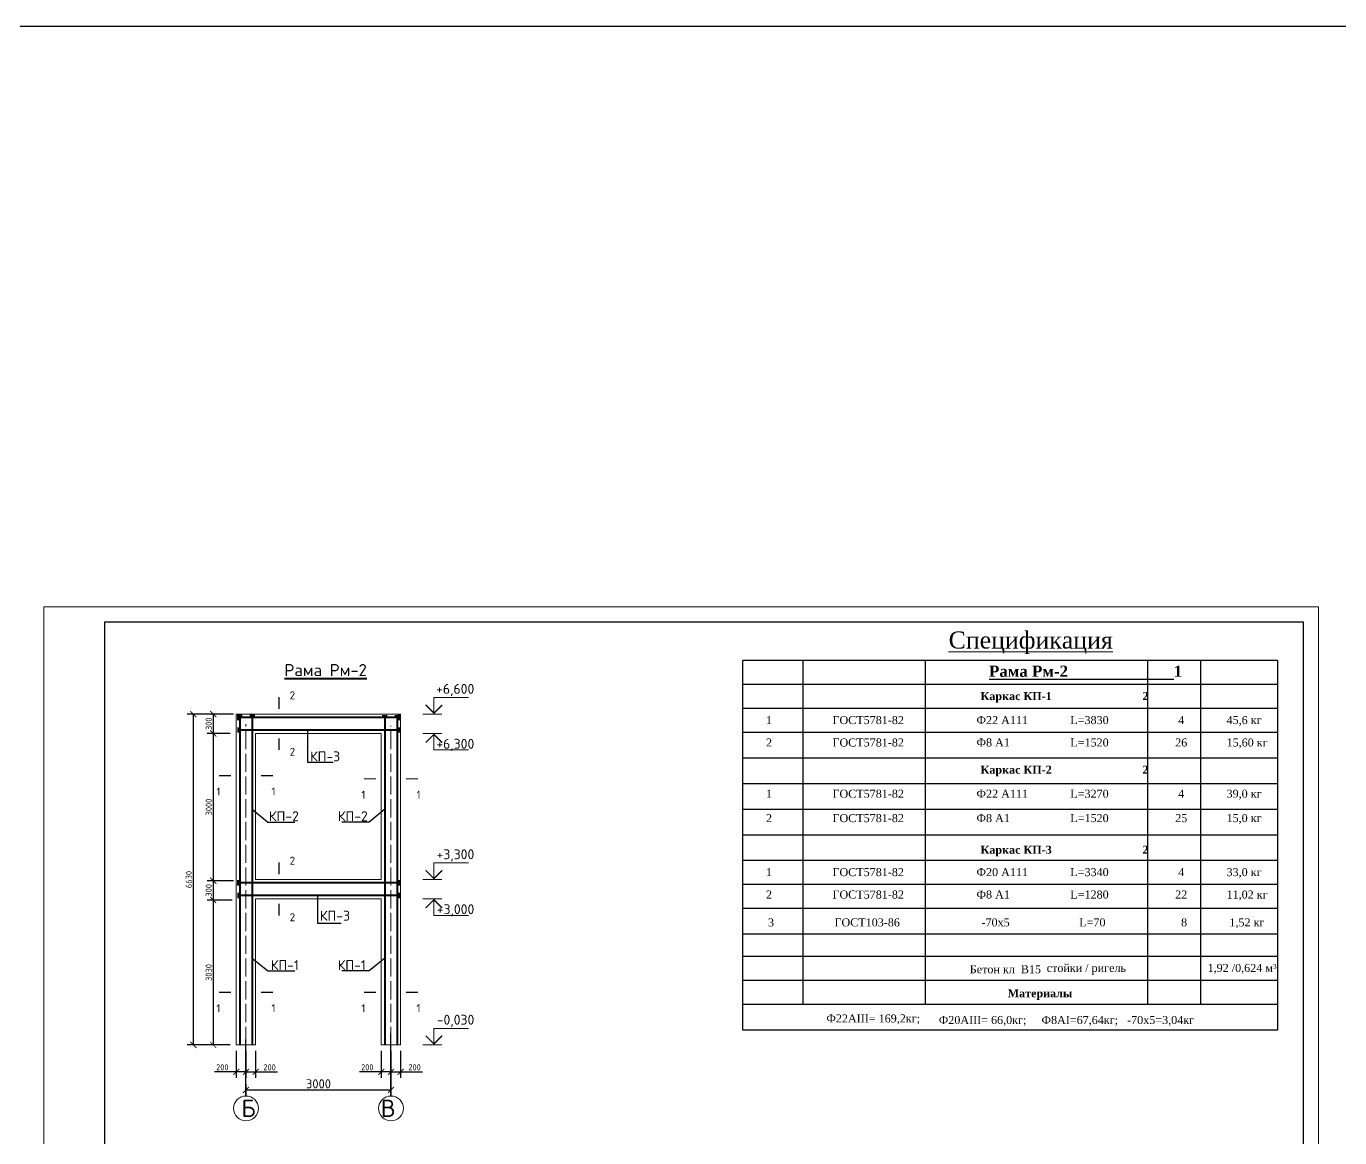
# Model space of a CAD drawing. Header units: millimetres. Extents: x 572274 to 2241483, y -888675 to -304135.
# Drawn here: x 1365314 to 1408591, y -632805 to -596165 of the extents above; entities that cross this region are included whole.
import ezdxf
from ezdxf.enums import TextEntityAlignment as Align

# ---------------------------------------------------------------- set-up
doc = ezdxf.new("R2010")
doc.units = ezdxf.units.MM
doc.linetypes.add('ACAD_ISO02W100', pattern=[15, 12, -3])
doc.layers.add('план', color=7, linetype='Continuous', lineweight=40)
doc.styles.get("Standard").update_dxf_attribs({"font": 'isocpeur.ttf'})
doc.dimstyles.new('ISO-25$0', dxfattribs={"dimtxt": 300, "dimasz": 200, "dimexe": 100, "dimexo": 300, "dimgap": 50, "dimtad": 1, "dimdec": 0, "dimtxsty": 'Standard', "dimblk": 'OBLIQUE', "dimcen": 250, "dimdle": 150, "dimadec": 0, "dimazin": 0, "dimtfac": 1, "dimtdec": 0, "dimtmove": 0, "dimatfit": 3, "dimldrblk": 'OBLIQUE', "dimfxl": 1.25, "dimarcsym": 0})

# ---------------------------------------------------------------- blocks, each defined once
blk = doc.blocks.new('_ArchTick')
at = {"color": 0, "linetype": 'ByBlock', "const_width": 0.15}
blk.add_lwpolyline([(-0.5, -0.5), (0.5, 0.5)], dxfattribs=at)
blk = doc.blocks.new('*D1226')
at = {"color": 0, "lineweight": -2, "transparency": 16777216}
for p, q in [((1372234, -629945), (1372234, -630834)), ((1372552, -629945), (1372552, -630834)), ((1372234, -630634), (1371514, -630634)), ((1372552, -630634), (1372234, -630634))]:
    blk.add_line(p, q, dxfattribs=at)
at = {"layer": 'Defpoints', "color": 0, "lineweight": 25, "transparency": 16777216}
for p in [(1372234, -629745), (1372552, -629745), (1372234, -630634)]:
    blk.add_point(p, dxfattribs=at)
at = {"color": 0, "lineweight": -2, "transparency": 16777216, "xscale": 200, "yscale": 200, "zscale": 200, "rotation": 180}
blk.add_blockref('_ArchTick', (1372234, -630634), dxfattribs=at)
at = {"color": 0, "lineweight": -2, "transparency": 16777216, "xscale": 200, "yscale": 200, "zscale": 200}
blk.add_blockref('_ArchTick', (1372552, -630634), dxfattribs=at)
at = {"color": 0, "transparency": 16777216, "insert": (1371774, -630484), "char_height": 300, "attachment_point": 5}
blk.add_mtext('{\\H0.6667x;200}', dxfattribs=at)
blk = doc.blocks.new('*D993')
at = {"color": 0, "lineweight": -2, "transparency": 16777216}
for p, q in [((1372552, -629945), (1372552, -630834)), ((1372871, -629945), (1372871, -630834)), ((1372552, -630634), (1372871, -630634)), ((1372871, -630634), (1373591, -630634))]:
    blk.add_line(p, q, dxfattribs=at)
at = {"layer": 'Defpoints', "color": 0, "lineweight": 25, "transparency": 16777216}
for p in [(1372552, -629745), (1372871, -629745), (1372871, -630634)]:
    blk.add_point(p, dxfattribs=at)
at = {"color": 0, "lineweight": -2, "transparency": 16777216, "xscale": 200, "yscale": 200, "zscale": 200, "rotation": 180}
blk.add_blockref('_ArchTick', (1372552, -630634), dxfattribs=at)
at = {"color": 0, "lineweight": -2, "transparency": 16777216, "xscale": 200, "yscale": 200, "zscale": 200}
blk.add_blockref('_ArchTick', (1372871, -630634), dxfattribs=at)
at = {"color": 0, "transparency": 16777216, "insert": (1373331, -630484), "char_height": 300, "attachment_point": 5}
blk.add_mtext('{\\H0.6667x;200}', dxfattribs=at)
blk = doc.blocks.new('*D994')
at = {"color": 0, "lineweight": -2, "transparency": 16777216}
for p, q in [((1372143, -624332), (1371274, -624332)), ((1371474, -624332), (1371474, -624969)), ((1372034, -624969), (1371274, -624969))]:
    blk.add_line(p, q, dxfattribs=at)
at = {"layer": 'Defpoints', "color": 0, "lineweight": 25, "transparency": 16777216}
for p in [(1372343, -624332), (1371474, -624969), (1372234, -624969)]:
    blk.add_point(p, dxfattribs=at)
at = {"color": 0, "lineweight": -2, "transparency": 16777216, "xscale": 200, "yscale": 200, "zscale": 200}
for p, rotation in [((1371474, -624332), 90), ((1371474, -624969), 270)]:
    blk.add_blockref('_ArchTick', p, dxfattribs=dict(at, rotation=rotation))
at = {"color": 0, "transparency": 16777216, "insert": (1371324, -624650), "char_height": 300, "attachment_point": 5, "rotation": 90}
blk.add_mtext('{\\H0.6667x;300}', dxfattribs=at)
blk = doc.blocks.new('*D995')
at = {"color": 0, "lineweight": -2, "transparency": 16777216}
for p, q in [((1372095, -624969), (1371274, -624969)), ((1371474, -624969), (1371474, -629745)), ((1372034, -629745), (1371274, -629745))]:
    blk.add_line(p, q, dxfattribs=at)
at = {"layer": 'Defpoints', "color": 0, "lineweight": 25, "transparency": 16777216}
for p in [(1372295, -624969), (1371474, -629745), (1372234, -629745)]:
    blk.add_point(p, dxfattribs=at)
at = {"color": 0, "lineweight": -2, "transparency": 16777216, "xscale": 200, "yscale": 200, "zscale": 200}
for p, rotation in [((1371474, -624969), 90), ((1371474, -629745), 270)]:
    blk.add_blockref('_ArchTick', p, dxfattribs=dict(at, rotation=rotation))
at = {"color": 0, "transparency": 16777216, "insert": (1371324, -627357), "char_height": 300, "attachment_point": 5, "rotation": 90}
blk.add_mtext('{\\H0.6667x;3030}', dxfattribs=at)
blk = doc.blocks.new('*D1227')
at = {"color": 0, "lineweight": -2, "transparency": 16777216}
for p, q in [((1377330, -629945), (1377330, -630834)), ((1377648, -629945), (1377648, -630834)), ((1377330, -630634), (1377648, -630634)), ((1377648, -630634), (1378368, -630634))]:
    blk.add_line(p, q, dxfattribs=at)
at = {"layer": 'Defpoints', "color": 0, "lineweight": 25, "transparency": 16777216}
for p in [(1377330, -629745), (1377648, -629745), (1377648, -630634)]:
    blk.add_point(p, dxfattribs=at)
at = {"color": 0, "lineweight": -2, "transparency": 16777216, "xscale": 200, "yscale": 200, "zscale": 200, "rotation": 180}
blk.add_blockref('_ArchTick', (1377330, -630634), dxfattribs=at)
at = {"color": 0, "lineweight": -2, "transparency": 16777216, "xscale": 200, "yscale": 200, "zscale": 200}
blk.add_blockref('_ArchTick', (1377648, -630634), dxfattribs=at)
at = {"color": 0, "transparency": 16777216, "insert": (1378108, -630484), "char_height": 300, "attachment_point": 5}
blk.add_mtext('{\\H0.6667x;200}', dxfattribs=at)
blk = doc.blocks.new('*D991')
at = {"color": 0, "lineweight": -2, "transparency": 16777216}
for p, q in [((1377011, -629945), (1377011, -630834)), ((1377330, -629945), (1377330, -630834)), ((1377011, -630634), (1376291, -630634)), ((1377330, -630634), (1377011, -630634))]:
    blk.add_line(p, q, dxfattribs=at)
at = {"layer": 'Defpoints', "color": 0, "lineweight": 25, "transparency": 16777216}
for p in [(1377011, -629745), (1377330, -629745), (1377011, -630634)]:
    blk.add_point(p, dxfattribs=at)
at = {"color": 0, "lineweight": -2, "transparency": 16777216, "xscale": 200, "yscale": 200, "zscale": 200, "rotation": 180}
blk.add_blockref('_ArchTick', (1377011, -630634), dxfattribs=at)
at = {"color": 0, "lineweight": -2, "transparency": 16777216, "xscale": 200, "yscale": 200, "zscale": 200}
blk.add_blockref('_ArchTick', (1377330, -630634), dxfattribs=at)
at = {"color": 0, "transparency": 16777216, "insert": (1376551, -630484), "char_height": 300, "attachment_point": 5}
blk.add_mtext('{\\H0.6667x;200}', dxfattribs=at)
blk = doc.blocks.new('*D992')
at = {"color": 0, "lineweight": -2, "transparency": 16777216}
for p, q in [((1371958, -619476), (1371274, -619476)), ((1371474, -619476), (1371474, -624332)), ((1372034, -624332), (1371274, -624332))]:
    blk.add_line(p, q, dxfattribs=at)
at = {"layer": 'Defpoints', "color": 0, "lineweight": 25, "transparency": 16777216}
for p in [(1372158, -619476), (1371474, -624332), (1372234, -624332)]:
    blk.add_point(p, dxfattribs=at)
at = {"color": 0, "lineweight": -2, "transparency": 16777216, "xscale": 200, "yscale": 200, "zscale": 200}
for p, rotation in [((1371474, -619476), 90), ((1371474, -624332), 270)]:
    blk.add_blockref('_ArchTick', p, dxfattribs=dict(at, rotation=rotation))
at = {"color": 0, "transparency": 16777216, "insert": (1371324, -621904), "char_height": 300, "attachment_point": 5, "rotation": 90}
blk.add_mtext('{\\H0.6667x;3000}', dxfattribs=at)
blk = doc.blocks.new('*D1021')
at = {"color": 0, "lineweight": -2, "transparency": 16777216}
for p, q in [((1372143, -618840), (1371274, -618840)), ((1371474, -618840), (1371474, -619476)), ((1372034, -619476), (1371274, -619476))]:
    blk.add_line(p, q, dxfattribs=at)
at = {"layer": 'Defpoints', "color": 0, "lineweight": 25, "transparency": 16777216}
for p in [(1372343, -618840), (1371474, -619476), (1372234, -619476)]:
    blk.add_point(p, dxfattribs=at)
at = {"color": 0, "lineweight": -2, "transparency": 16777216, "xscale": 200, "yscale": 200, "zscale": 200}
for p, rotation in [((1371474, -618840), 90), ((1371474, -619476), 270)]:
    blk.add_blockref('_ArchTick', p, dxfattribs=dict(at, rotation=rotation))
at = {"color": 0, "transparency": 16777216, "insert": (1371324, -619158), "char_height": 300, "attachment_point": 5, "rotation": 90}
blk.add_mtext('{\\H0.6667x;300}', dxfattribs=at)
blk = doc.blocks.new('*D1022')
at = {"color": 0, "lineweight": -2, "transparency": 16777216}
for p, q in [((1371634, -618840), (1370619, -618840)), ((1370819, -629745), (1370819, -618840)), ((1371634, -629745), (1370619, -629745))]:
    blk.add_line(p, q, dxfattribs=at)
at = {"layer": 'Defpoints', "color": 0, "lineweight": 25, "transparency": 16777216}
for p in [(1370819, -618840), (1371834, -618840), (1371834, -629745)]:
    blk.add_point(p, dxfattribs=at)
at = {"color": 0, "lineweight": -2, "transparency": 16777216, "xscale": 200, "yscale": 200, "zscale": 200}
for p, rotation in [((1370819, -618840), 90), ((1370819, -629745), 270)]:
    blk.add_blockref('_ArchTick', p, dxfattribs=dict(at, rotation=rotation))
at = {"color": 0, "transparency": 16777216, "insert": (1370669, -624292), "char_height": 300, "attachment_point": 5, "rotation": 90}
blk.add_mtext('{\\H0.6667x;6630}', dxfattribs=at)
blk = doc.blocks.new('*D1023')
at = {"color": 0, "lineweight": -2, "transparency": 16777216}
for p, q in [((1377330, -630430), (1377330, -631428)), ((1372552, -631034), (1372552, -631428)), ((1372552, -631228), (1377330, -631228))]:
    blk.add_line(p, q, dxfattribs=at)
at = {"layer": 'Defpoints', "color": 0, "lineweight": 25, "transparency": 16777216}
for p in [(1377330, -630230), (1372552, -630834), (1377330, -631228)]:
    blk.add_point(p, dxfattribs=at)
at = {"color": 0, "lineweight": -2, "transparency": 16777216, "xscale": 200, "yscale": 200, "zscale": 200, "rotation": 180}
blk.add_blockref('_ArchTick', (1372552, -631228), dxfattribs=at)
at = {"color": 0, "lineweight": -2, "transparency": 16777216, "xscale": 200, "yscale": 200, "zscale": 200}
blk.add_blockref('_ArchTick', (1377330, -631228), dxfattribs=at)
at = {"color": 0, "transparency": 16777216, "insert": (1374941, -631028), "char_height": 300, "attachment_point": 5}
blk.add_mtext('3000', dxfattribs=at)

msp = doc.modelspace()

# ---------------------------------------------------------------- linework, layer by layer
for p, q in [((1406539.853, -617077.213), (1388924.634, -617077.213)), ((1406539.853, -617077.213), (1388924.634, -617077.213)), ((1406539.853, -617868.333), (1388924.634, -617868.333)), ((1406539.853, -617868.333), (1388924.634, -617868.333)), ((1406539.853, -618659.452), (1388924.634, -618659.452)), ((1406539.853, -618659.452), (1388924.634, -618659.452)), ((1406539.853, -619450.572), (1388924.634, -619450.572)), ((1406539.853, -619450.572), (1388924.634, -619450.572)), ((1406539.853, -620294.736), (1388924.634, -620294.736)), ((1406539.853, -620294.736), (1388924.634, -620294.736)), ((1406539.853, -621138.9), (1388924.634, -621138.9)), ((1406539.853, -621983.065), (1388924.634, -621983.065)), ((1406539.853, -622827.229), (1388924.634, -622827.229)), ((1406539.853, -623671.393), (1388924.634, -623671.393)), ((1406539.853, -624462.513), (1388924.634, -624462.513)), ((1406539.853, -624462.513), (1388924.634, -624462.513)), ((1406539.853, -625253.632), (1388924.634, -625253.632)), ((1406539.853, -625253.632), (1388924.634, -625253.632)), ((1406539.853, -626097.796), (1388924.634, -626097.796)), ((1406539.853, -626097.796), (1388924.634, -626097.796)), ((1406539.853, -626835.871), (1388924.634, -626835.871)), ((1406539.853, -627626.991), (1388924.634, -627626.991)), ((1406539.853, -627626.991), (1388924.634, -627626.991)), ((1406539.853, -628418.111), (1388924.634, -628418.111)), ((1406539.853, -628418.111), (1388924.634, -628418.111)), ((1406539.853, -629262.275), (1388924.634, -629262.275)), ((1406539.853, -629262.275), (1388924.634, -629262.275))]:
    msp.add_line(p, q)
at = {"linetype": 'ByBlock'}
msp.add_line((1388924.634, -629262.275), (1388924.634, -617077.213), dxfattribs=at)
msp.add_line((1388924.634, -629262.275), (1388924.634, -617077.213), dxfattribs=at)
at = {"lineweight": 25}
for p, q in [((1390895.393, -617077.213), (1390895.393, -628418.111)), ((1390895.393, -617077.213), (1390895.393, -628418.111)), ((1394926.144, -617077.213), (1394926.144, -628418.111)), ((1394926.144, -617077.213), (1394926.144, -628418.111)), ((1402254.78, -617077.213), (1402254.78, -628418.111)), ((1402254.78, -617077.213), (1402254.78, -628418.111)), ((1404000.807, -617077.213), (1404000.807, -628418.111)), ((1404000.807, -617077.213), (1404000.807, -628418.111)), ((1406539.853, -617077.213), (1406539.853, -629262.275)), ((1374910.399, -624817.776), (1374910.399, -625734.443)), ((1374910.399, -625734.443), (1375683.787, -625734.443)), ((1372552.459, -631429.855), (1372552.459, -629570.131)), ((1377329.884, -631429.855), (1377329.884, -629374.348))]:
    msp.add_line(p, q, dxfattribs=at)
at = {"color": 250, "lineweight": 0}
for p, q in [((1372234.038, -629745.15), (1372234.038, -618839.613)), ((1377648.305, -618839.613), (1372234.038, -618839.613)), ((1377648.305, -629745.15), (1377648.305, -618839.613)), ((1372870.88, -624292.381), (1372870.88, -619476.455)), ((1377011.463, -619476.455), (1372870.88, -619476.455)), ((1377011.463, -624292.381), (1377011.463, -619476.455)), ((1377011.463, -624292.381), (1372870.88, -624292.381)), ((1372870.88, -629745.15), (1372870.88, -624929.223)), ((1377011.463, -624929.223), (1372870.88, -624929.223)), ((1377011.463, -629745.15), (1377011.463, -624929.223)), ((1372870.88, -629745.15), (1372234.038, -629745.15)), ((1377011.463, -629745.15), (1377648.305, -629745.15))]:
    msp.add_line(p, q, dxfattribs=at)
at = {"lineweight": 40}
for p, q in [((1372289.245, -618866.564), (1372289.245, -619035.557)), ((1377593.099, -618866.564), (1377593.099, -619035.557)), ((1372429.982, -618900.474), (1372260.989, -618900.474)), ((1377593.099, -618951.061), (1372289.245, -618951.061)), ((1372295.485, -619280.511), (1372295.485, -619449.504)), ((1372345.485, -618900.474), (1372345.485, -629745.15)), ((1372843.929, -618900.474), (1372674.936, -618900.474)), ((1372759.433, -618900.474), (1372759.433, -629745.15)), ((1377038.414, -618900.474), (1377207.407, -618900.474)), ((1377122.91, -618900.474), (1377122.91, -629745.15)), ((1377452.361, -618900.474), (1377621.354, -618900.474)), ((1377536.858, -618900.474), (1377536.858, -629745.15)), ((1377586.858, -619280.511), (1377586.858, -619449.504)), ((1377586.858, -619365.008), (1372295.485, -619365.008)), ((1372289.245, -624319.332), (1372289.245, -624488.325)), ((1377593.099, -624403.829), (1372289.245, -624403.829)), ((1377593.099, -624319.332), (1377593.099, -624488.325)), ((1372295.485, -624733.28), (1372295.485, -624902.273)), ((1377586.858, -624817.776), (1372295.485, -624817.776)), ((1377586.858, -624733.28), (1377586.858, -624902.273))]:
    msp.add_line(p, q, dxfattribs=at)
at = {"lineweight": 9}
for p, q in [((1378375.415, -618839.613), (1379003.524, -618839.613)), ((1378375.415, -619476.455), (1379003.524, -619476.455)), ((1378375.415, -624292.381), (1379003.524, -624292.381)), ((1378375.415, -624929.223), (1379003.524, -624929.223)), ((1378375.415, -629745.15), (1379003.524, -629745.15))]:
    msp.add_line(p, q, dxfattribs=at)
at = {"linetype": 'ACAD_ISO02W100', "lineweight": 5, "ltscale": 50}
for p, q in [((1372552.459, -629745.15), (1372552.459, -619174.265)), ((1377329.884, -629745.15), (1377329.884, -619229.724))]:
    msp.add_line(p, q, dxfattribs=at)
at = {"color": 1, "lineweight": 30}
msp.add_lwpolyline([(895700, -596165.393), (2189064.52, -596165.393), (2189064.52, -673404.362), (1382666.64, -673404.362)], dxfattribs=at)
at = {"color": 250, "lineweight": 0}
msp.add_lwpolyline([(1365892.355, -645007.415), (1407892.355, -645007.415), (1407892.355, -615307.415), (1365892.355, -615307.415)], close=True, dxfattribs=at)
at = {"color": 1, "lineweight": 30}
msp.add_lwpolyline([(1407392.355, -615807.415), (1367892.355, -615807.415), (1367892.355, -644496.498), (1407392.355, -644496.498)], close=True, dxfattribs=at)
at = {"lineweight": 9}
for points in [[(1373638.108, -618667.437, 39.237, 39.237, 0), (1373638.108, -618275.069, 39.237, 39.237, 0), (1373638.108, -618405.859, 0, 52.316, 0), (1373899.687, -618405.859, 0, 0, 0), (1374292.055, -618405.859, 0, 0, 0)], [(1378473.324, -618536.124, 43.624, 43.624, 0), (1378745.972, -618808.771, 43.624, 43.624, 0), (1379018.619, -618536.124, 43.624, 43.624, 0)], [(1373638.108, -619635.666, 39.237, 39.237, 0), (1373638.108, -620028.034, 39.237, 39.237, 0), (1373638.108, -619897.244, 0, 52.316, 0), (1373899.687, -619897.244, 0, 0, 0), (1374292.055, -619897.244, 0, 0, 0)], [(1378473.324, -619779.945, 43.624, 43.624, 0), (1378745.972, -619507.297, 43.624, 43.624, 0), (1379018.619, -619779.945, 43.624, 43.624, 0)], [(1372058.907, -620867.556, 39.237, 39.237, 0), (1371666.539, -620867.556, 39.237, 39.237, 0), (1371797.328, -620867.556, 0, 52.316, 0), (1371797.328, -621129.135, 0, 0, 0), (1371797.328, -621521.503, 0, 0, 0)], [(1373046.012, -620867.556, 39.237, 39.237, 0), (1373438.38, -620867.556, 39.237, 39.237, 0), (1373307.59, -620867.556, 0, 52.316, 0), (1373307.59, -621129.135, 0, 0, 0), (1373307.59, -621521.503, 0, 0, 0)], [(1376836.332, -620974.292, 39.237, 39.237, 0), (1376443.964, -620974.292, 39.237, 39.237, 0), (1376574.753, -620974.292, 0, 52.316, 0), (1376574.753, -621235.871, 0, 0, 0), (1376574.753, -621628.239, 0, 0, 0)], [(1377823.437, -620974.292, 39.237, 39.237, 0), (1378215.805, -620974.292, 39.237, 39.237, 0), (1378085.015, -620974.292, 0, 52.316, 0), (1378085.015, -621235.871, 0, 0, 0), (1378085.015, -621628.239, 0, 0, 0)], [(1373638.108, -624120.206, 39.237, 39.237, 0), (1373638.108, -623727.838, 39.237, 39.237, 0), (1373638.108, -623858.627, 0, 52.316, 0), (1373899.687, -623858.627, 0, 0, 0), (1374292.055, -623858.627, 0, 0, 0)], [(1378473.324, -623988.892, 43.624, 43.624, 0), (1378745.972, -624261.539, 43.624, 43.624, 0), (1379018.619, -623988.892, 43.624, 43.624, 0)], [(1373638.108, -625088.434, 39.237, 39.237, 0), (1373638.108, -625480.802, 39.237, 39.237, 0), (1373638.108, -625350.013, 0, 52.316, 0), (1373899.687, -625350.013, 0, 0, 0), (1374292.055, -625350.013, 0, 0, 0)], [(1378473.324, -625232.713, 43.624, 43.624, 0), (1378745.972, -624960.065, 43.624, 43.624, 0), (1379018.619, -625232.713, 43.624, 43.624, 0)], [(1372058.907, -628013.549, 39.237, 39.237, 0), (1371666.539, -628013.549, 39.237, 39.237, 0), (1371797.328, -628013.549, 0, 52.316, 0), (1371797.328, -628275.128, 0, 0, 0), (1371797.328, -628667.496, 0, 0, 0)], [(1373046.012, -628013.549, 39.237, 39.237, 0), (1373438.38, -628013.549, 39.237, 39.237, 0), (1373307.59, -628013.549, 0, 52.316, 0), (1373307.59, -628275.128, 0, 0, 0), (1373307.59, -628667.496, 0, 0, 0)], [(1376836.332, -628013.549, 39.237, 39.237, 0), (1376443.964, -628013.549, 39.237, 39.237, 0), (1376574.753, -628013.549, 0, 52.316, 0), (1376574.753, -628275.128, 0, 0, 0), (1376574.753, -628667.496, 0, 0, 0)], [(1377823.437, -628013.549, 39.237, 39.237, 0), (1378215.805, -628013.549, 39.237, 39.237, 0), (1378085.015, -628013.549, 0, 52.316, 0), (1378085.015, -628275.128, 0, 0, 0), (1378085.015, -628667.496, 0, 0, 0)], [(1378473.324, -629441.66, 43.624, 43.624, 0), (1378745.972, -629714.308, 43.624, 43.624, 0), (1379018.619, -629441.66, 43.624, 43.624, 0)]]:
    msp.add_lwpolyline(points, format="xyseb", dxfattribs=at)
for points in [[(1378745.972, -618839.613), (1378745.972, -618294.318), (1379881.335, -618294.318)], [(1378745.972, -619476.455), (1378745.972, -620021.75), (1379881.335, -620021.75)], [(1378745.972, -624292.381), (1378745.972, -623747.086), (1379881.335, -623747.086)], [(1378745.972, -624929.223), (1378745.972, -625474.518), (1379881.335, -625474.518)], [(1378745.972, -629745.15), (1378745.972, -629199.855), (1379881.335, -629199.855)]]:
    msp.add_lwpolyline(points, dxfattribs=at)
at = {"lineweight": 25}
for points in [[(1374584.99, -619365.008), (1374584.99, -620426.118), (1375424.481, -620426.118)], [(1372759.433, -621973.519), (1373275.144, -622400.754), (1374165.972, -622400.754)], [(1377122.91, -621973.519), (1376607.2, -622400.754), (1375716.371, -622400.754)], [(1372759.433, -626880.797), (1373275.144, -627308.032), (1374165.972, -627308.032)], [(1377122.91, -626880.797), (1376607.2, -627308.032), (1375716.371, -627308.032)]]:
    msp.add_lwpolyline(points, dxfattribs=at)
at = {"color": 1, "lineweight": 0}
for centre in [(1372552.459, -631838.478), (1377329.884, -631838.478)]:
    msp.add_circle(centre, 408.623, dxfattribs=at)

# ---------------------------------------------------------------- texts
at = {"lineweight": 9}
for s, p in [('+6,600', (1380075.611, -618171.868)), ('+6,300', (1380075.611, -619982.849)), ('КП-3', (1375656.282, -620396.582)), ('КП-2', (1374296.482, -622370.11)), ('КП-2', (1376567.393, -622370.11)), ('+3,300', (1380075.611, -623624.636)), ('КП-3', (1375980.766, -625649.622)), ('+3,000', (1380075.611, -625435.617)), ('КП-1', (1374296.482, -627277.388)), ('КП-1', (1376501.957, -627277.388)), ('-0,030', (1380075.611, -629077.404))]:
    msp.add_text(s, height=327.177, dxfattribs=at).set_placement(p, align=Align.RIGHT)
for p in [(1373993.375, -618350.164), (1373993.375, -620214.518), (1373993.375, -623802.932), (1373993.375, -625667.286)]:
    msp.add_text('2', height=261.579, dxfattribs=at).set_placement(p)
for p in [(1371710.135, -621259.924), (1373525.573, -621259.924), (1376487.56, -621366.66), (1378302.998, -621366.66), (1371710.135, -628405.917), (1373525.573, -628405.917), (1376487.56, -628405.917), (1378302.998, -628405.917)]:
    msp.add_text('1', height=261.579, dxfattribs=at).set_placement(p, align=Align.TOP_RIGHT)
at = {"color": 0, "lineweight": 15, "insert": (1398409.036, -616489.607), "char_height": 562.88858, "width": 5720.5189, "attachment_point": 5}
msp.add_mtext('{\\fTimes New Roman Cyr|b0|i0|c204|p18;\\LСпецификация}', dxfattribs=at)
at = {"attachment_point": 1}
for s, insert, char_height, width in [('{\\fTimes New Roman|b1|i0|c204|p18;\\LРама Рм-2\\l                         1\\L }', (1397036.135, -617241.432), 369.18914, 6459.99733), ('{\\fVerdana|b0|i0|c0|p34;\\P                                                                                     \\fTimes New Roman|b1|i0|c204|p18;Каркас КП-1                              2}', (1386983.192, -617674.879), 263.706532, 19556.66149), ('{\\fVerdana|b0|i0|c0|p34;\\P       \\fTimes New Roman|b0|i0|c161|p18;1                    \\fTimes New Roman|b0|i0|c204|p18;ГОСТ\\fTimes New Roman|b0|i0|c161|p18;5781-82                        \\fTimes New Roman|b0|i0|c204|p18;Ф\\fTimes New Roman|b0|i0|c161|p18;2\\fTimes New Roman|b0|i0|c204|p18;2\\fTimes New Roman|b0|i0|c161|p18; \\fTimes New Roman|b0|i0|c204|p18;А\\fTimes New Roman|b0|i0|c161|p18;111              L=\\fTimes New Roman|b0|i0|c204|p18;383\\fTimes New Roman|b0|i0|c161|p18;0                       \\fTimes New Roman|b0|i0|c0|p18;4\\fTimes New Roman|b0|i0|c161|p18;              \\fTimes New Roman|b0|i0|c204|p18;45\\fTimes New Roman|b0|i0|c161|p18;,\\fTimes New Roman|b0|i0|c204|p18;6\\fTimes New Roman|b0|i0|c161|p18; \\fTimes New Roman|b0|i0|c204|p18;кг\\fVerdana|b0|i0|c0|p34;                                                  }', (1388882.256, -618465.998), 263.706532, 17948.38975), ('{\\fVerdana|b0|i0|c0|p34;\\P       \\fTimes New Roman|b0|i0|c204|p18;2\\fTimes New Roman|b0|i0|c161|p18;                    \\fTimes New Roman|b0|i0|c204|p18;ГОСТ\\fTimes New Roman|b0|i0|c161|p18;5781-82                        \\fTimes New Roman|b0|i0|c204|p18;Ф\\fTimes New Roman|b0|i0|c161|p18;8 \\fTimes New Roman|b0|i0|c204|p18;А\\fTimes New Roman|b0|i0|c161|p18;1                    L=1520                      \\fTimes New Roman|b0|i0|c0|p18;2\\fTimes New Roman|b0|i0|c204|p18;6\\fTimes New Roman|b0|i0|c161|p18;             \\fTimes New Roman|b0|i0|c0|p18;1\\fTimes New Roman|b0|i0|c204|p18;5\\fTimes New Roman|b0|i0|c161|p18;,\\fTimes New Roman|b0|i0|c204|p18;60\\fTimes New Roman|b0|i0|c161|p18; \\fTimes New Roman|b0|i0|c204|p18;кг\\fVerdana|b0|i0|c0|p34;                                                  }', (1388882.256, -619204.073), 263.706532, 17657.59702), ('{\\fVerdana|b0|i0|c0|p34;\\P                                                                                     \\fTimes New Roman|b1|i0|c204|p18;Каркас КП-2                              2}', (1386983.192, -620101.282), 263.706532, 19556.66149), ('{\\fVerdana|b0|i0|c0|p34;\\P       \\fTimes New Roman|b0|i0|c161|p18;1                    \\fTimes New Roman|b0|i0|c204|p18;ГОСТ\\fTimes New Roman|b0|i0|c161|p18;5781-82                        \\fTimes New Roman|b0|i0|c204|p18;Ф\\fTimes New Roman|b0|i0|c161|p18;2\\fTimes New Roman|b0|i0|c204|p18;2\\fTimes New Roman|b0|i0|c161|p18; \\fTimes New Roman|b0|i0|c204|p18;А\\fTimes New Roman|b0|i0|c161|p18;111              L=\\fTimes New Roman|b0|i0|c204|p18;327\\fTimes New Roman|b0|i0|c161|p18;0                       \\fTimes New Roman|b0|i0|c0|p18;4\\fTimes New Roman|b0|i0|c161|p18;              \\fTimes New Roman|b0|i0|c0|p18;3\\fTimes New Roman|b0|i0|c204|p18;9\\fTimes New Roman|b0|i0|c161|p18;,\\fTimes New Roman|b0|i0|c204|p18;0\\fTimes New Roman|b0|i0|c161|p18; \\fTimes New Roman|b0|i0|c204|p18;кг\\fVerdana|b0|i0|c0|p34;                                                  }', (1388882.256, -620892.402), 263.706532, 17948.38975), ('{\\fVerdana|b0|i0|c0|p34;\\P       \\fTimes New Roman|b0|i0|c204|p18;2\\fTimes New Roman|b0|i0|c161|p18;                    \\fTimes New Roman|b0|i0|c204|p18;ГОСТ\\fTimes New Roman|b0|i0|c161|p18;5781-82                        \\fTimes New Roman|b0|i0|c204|p18;Ф\\fTimes New Roman|b0|i0|c161|p18;8 \\fTimes New Roman|b0|i0|c204|p18;А\\fTimes New Roman|b0|i0|c161|p18;1                    L=1520                      \\fTimes New Roman|b0|i0|c0|p18;2\\fTimes New Roman|b0|i0|c204|p18;5\\fTimes New Roman|b0|i0|c161|p18;             \\fTimes New Roman|b0|i0|c0|p18;1\\fTimes New Roman|b0|i0|c204|p18;5\\fTimes New Roman|b0|i0|c161|p18;,\\fTimes New Roman|b0|i0|c204|p18;0\\fTimes New Roman|b0|i0|c161|p18; \\fTimes New Roman|b0|i0|c204|p18;кг\\fVerdana|b0|i0|c0|p34;                                                  }', (1388882.256, -621696.955), 263.706532, 17657.59702), ('{\\fVerdana|b0|i0|c0|p34;\\P                                                                                     \\fTimes New Roman|b1|i0|c204|p18;Каркас КП-3                              \\fTimes New Roman|b1|i0|c0|p18;2}', (1386983.192, -622739.864), 263.706532, 19556.66149), ('{\\fVerdana|b0|i0|c0|p34;\\P       \\fTimes New Roman|b0|i0|c161|p18;1                    \\fTimes New Roman|b0|i0|c204|p18;ГОСТ\\fTimes New Roman|b0|i0|c161|p18;5781-82                        \\fTimes New Roman|b0|i0|c204|p18;Ф\\fTimes New Roman|b0|i0|c161|p18;2\\fTimes New Roman|b0|i0|c0|p18;0\\fTimes New Roman|b0|i0|c161|p18; \\fTimes New Roman|b0|i0|c204|p18;А\\fTimes New Roman|b0|i0|c161|p18;111              L=\\fTimes New Roman|b0|i0|c204|p18;33\\fTimes New Roman|b0|i0|c0|p18;4\\fTimes New Roman|b0|i0|c161|p18;0                       \\fTimes New Roman|b0|i0|c204|p18;4\\fTimes New Roman|b0|i0|c161|p18;              \\fTimes New Roman|b0|i0|c204|p18;33\\fTimes New Roman|b0|i0|c161|p18;,\\fTimes New Roman|b0|i0|c204|p18;0\\fTimes New Roman|b0|i0|c161|p18; \\fTimes New Roman|b0|i0|c204|p18;кг\\fVerdana|b0|i0|c0|p34;                                                  }', (1388882.256, -623477.939), 263.706532, 17948.38975), ('{\\fVerdana|b0|i0|c0|p34;\\P       \\fTimes New Roman|b0|i0|c0|p18;2\\fTimes New Roman|b0|i0|c161|p18;                    \\fTimes New Roman|b0|i0|c204|p18;ГОСТ\\fTimes New Roman|b0|i0|c161|p18;5781-82                        \\fTimes New Roman|b0|i0|c204|p18;Ф\\fTimes New Roman|b0|i0|c161|p18;8 \\fTimes New Roman|b0|i0|c204|p18;А\\fTimes New Roman|b0|i0|c161|p18;1                    L=1\\fTimes New Roman|b0|i0|c204|p18;28\\fTimes New Roman|b0|i0|c161|p18;0                      \\fTimes New Roman|b0|i0|c204|p18;22\\fTimes New Roman|b0|i0|c161|p18;             \\fTimes New Roman|b0|i0|c204|p18;11\\fTimes New Roman|b0|i0|c161|p18;,\\fTimes New Roman|b0|i0|c0|p18;02\\fTimes New Roman|b0|i0|c161|p18; \\fTimes New Roman|b0|i0|c204|p18;кг\\fVerdana|b0|i0|c0|p34;    }', (1388882.256, -624216.014), 263.706532, 17657.59702), ('{\\fTimes New Roman|b0|i0|c0|p18;  \\P      \\fTimes New Roman|b0|i0|c204|p18;     \\fTimes New Roman|b0|i0|c0|p18;3 \\fTimes New Roman|b0|i0|c204|p18;                   ГОСТ103-86                           -70х5                       L=70     \\fTimes New Roman|b0|i0|c0|p18; \\fTimes New Roman|b0|i0|c204|p18;                   8              1,\\fTimes New Roman|b0|i0|c0|p18;5\\fTimes New Roman|b0|i0|c204|p18;2 кг\\fTimes New Roman|b0|i0|c0|p18;         }', (1388657.935, -625134.8), 263.706532, 20273.93721), ('{\\fTimes New Roman|b0|i0|c204|p18;       стойки / ригель          \\fTimes New Roman|b0|i0|c0|p18;                 1\\fTimes New Roman|b0|i0|c204|p18;,92\\fTimes New Roman|b0|i0|c0|p18; \\fTimes New Roman|b0|i0|c204|p18;/\\fTimes New Roman|b0|i0|c0|p18;0,\\fTimes New Roman|b0|i0|c204|p18;62\\fTimes New Roman|b0|i0|c0|p18;4 \\fTimes New Roman|b0|i0|c204|p18;м\\fTimes New Roman|b0|i0|c0|p18;³}', (1398238.577, -627074.546), 263.706532, 9293.28318), ('{\\fTimes New Roman|b0|i0|c204|p18;Бетон\\fTimes New Roman|b0|i0|c186|p18; \\fTimes New Roman|b0|i0|c204|p18;кл\\fTimes New Roman|b0|i0|c186|p18; \\fTimes New Roman|b0|i0|c204|p18; В\\fTimes New Roman|b0|i0|c186|p18;15}', (1396401.414, -627119.403), 263.706532, 20273.93721), ('{\\fTimes New Roman|b1|i0|c204|p18;Материалы}', (1397649.674, -627911.42), 263.70653, 9293.28318), ('{\\fTimes New Roman|b0|i0|c0|p18;\\P     \\fTimes New Roman|b0|i0|c161|p18;               \\fTimes New Roman|b0|i0|c204|p18;Ф\\fTimes New Roman|b0|i0|c161|p18;2\\fTimes New Roman|b0|i0|c204|p18;2А\\fTimes New Roman|b0|i0|c161|p18;III= \\fTimes New Roman|b0|i0|c204|p18;169\\fTimes New Roman|b0|i0|c161|p18;,\\fTimes New Roman|b0|i0|c204|p18;2кг\\fTimes New Roman|b0|i0|c161|p18;; \\fTimes New Roman|b0|i0|c204|p18;                   \\fTimes New Roman|b0|i0|c0|p18;                                           }', (1389683.409, -628300.37), 263.706532, 11710.32152), ('{\\fTimes New Roman|b0|i0|c0|p18;\\P\\pt3428;     \\fTimes New Roman|b0|i0|c161|p18;               \\fTimes New Roman|b0|i0|c204|p18;Ф\\fTimes New Roman|b0|i0|c161|p18;2\\fTimes New Roman|b0|i0|c0|p18;0\\fTimes New Roman|b0|i0|c204|p18;А\\fTimes New Roman|b0|i0|c161|p18;III= \\fTimes New Roman|b0|i0|c0|p18;6\\fTimes New Roman|b0|i0|c204|p18;6\\fTimes New Roman|b0|i0|c161|p18;,\\fTimes New Roman|b0|i0|c204|p18;0кг\\fTimes New Roman|b0|i0|c161|p18;;   \\fTimes New Roman|b0|i0|c0|p18; \\fTimes New Roman|b0|i0|c161|p18; \\fTimes New Roman|b0|i0|c204|p18;Ф\\fTimes New Roman|b0|i0|c161|p18;8\\fTimes New Roman|b0|i0|c204|p18;А\\fTimes New Roman|b0|i0|c161|p18;I=\\fTimes New Roman|b0|i0|c0|p18;67\\fTimes New Roman|b0|i0|c161|p18;,\\fTimes New Roman|b0|i0|c0|p18;64\\fTimes New Roman|b0|i0|c204|p18;кг;   -70х5=3,04кг                      \\fTimes New Roman|b0|i0|c0|p18;                                           }', (1393387.264, -628351.982), 263.706532, 11710.32152)]:
    msp.add_mtext(s, dxfattribs=dict(at, insert=insert, char_height=char_height, width=width))
at = {"lineweight": 0, "char_height": 573.1578, "width": 622.14567}
for s, insert, attachment_point in [('{\\C1;Б}', (1372403.859, -631550.193), 1), ('{\\C1;В}', (1377478.485, -631550.193), 3)]:
    msp.add_mtext(s, dxfattribs=dict(at, insert=insert, attachment_point=attachment_point))
at = {"layer": 'план', "color": 0, "insert": (1375176.856, -617189.639), "char_height": 398.02625, "width": 5596.60282, "attachment_point": 2}
msp.add_mtext('{\\LРама Рм-2}', dxfattribs=at)

# ---------------------------------------------------------------- dimensions: what is measured, and where the dimension line sits
at = {"color": 0}
for base, p1, p2, angle, text, override, picture, middle in [((1370819.303, -618839.613), (1371833.863, -629745.15), (1371833.863, -618839.613), 90, '{\\H0.6667x;6630}', {"dimexe": 200, "dimexo": 200, "dimdec": 2, "dimblk": 'ArchTick', "dimcen": 200, "dimdle": 0, "dimtdec": 2, "dimldrblk": 'ArchTick'}, '*D1022', (1370669.298, -624292.381)), ((1371473.633, -624331.993), (1372157.594, -619476.455), (1372234.038, -624331.993), 90, '{\\H0.6667x;3000}', {"dimtxt": 300, "dimasz": 200, "dimexe": 200, "dimexo": 200, "dimgap": 50, "dimdec": 2, "dimrnd": 0, "dimtxsty": 'Standard', "dimblk": 'ArchTick', "dimcen": 200, "dimdle": 0, "dimtdec": 2, "dimldrblk": 'ArchTick'}, '*D992', (1371323.628, -621904.224)), ((1371473.633, -629745.15), (1372295.485, -624968.835), (1372234.038, -629745.15), 90, '{\\H0.6667x;3030}', {"dimtxt": 300, "dimasz": 200, "dimexe": 200, "dimexo": 200, "dimgap": 50, "dimdec": 2, "dimrnd": 0, "dimtxsty": 'Standard', "dimblk": 'ArchTick', "dimcen": 200, "dimdle": 0, "dimtdec": 2, "dimldrblk": 'ArchTick'}, '*D995', (1371323.628, -627356.992)), ((1372870.88, -630634.125), (1372552.459, -629745.15), (1372870.88, -629745.15), 180, '{\\H0.6667x;200}', {"dimtxt": 300, "dimasz": 200, "dimexe": 200, "dimexo": 200, "dimgap": 50, "dimdec": 2, "dimrnd": 0, "dimtxsty": 'Standard', "dimblk": 'ArchTick', "dimcen": 200, "dimdle": 0, "dimtdec": 2, "dimldrblk": 'ArchTick'}, '*D993', (1373330.891, -630484.12)), ((1377648.305, -630634.125), (1377329.884, -629745.15), (1377648.305, -629745.15), 180, '{\\H0.6667x;200}', {"dimtxt": 300, "dimasz": 200, "dimexe": 200, "dimexo": 200, "dimgap": 50, "dimdec": 2, "dimrnd": 0, "dimtxsty": 'Standard', "dimblk": 'ArchTick', "dimcen": 200, "dimdle": 0, "dimtdec": 2, "dimldrblk": 'ArchTick'}, '*D1227', (1378108.316, -630484.12))]:
    dim = msp.add_linear_dim(base=base, p1=p1, p2=p2, angle=angle, text=text, dimstyle='ISO-25$0', override=override, dxfattribs=at)
    dim.commit()
    dim.dimension.update_dxf_attribs({"geometry": picture, "text_midpoint": middle})
for base, p1, p2, picture, middle in [((1371473.633, -619476.455), (1372342.733, -618839.613), (1372234.038, -619476.455), '*D1021', (1371473.633, -619158.034)), ((1371473.633, -624968.835), (1372342.733, -624331.993), (1372234.038, -624968.835), '*D994', (1371473.633, -624650.414))]:
    dim = msp.add_linear_dim(base=base, p1=p1, p2=p2, angle=90, text='{\\H0.6667x;300}', dimstyle='ISO-25$0', override={"dimtxt": 300, "dimasz": 200, "dimexe": 200, "dimexo": 200, "dimgap": 50, "dimdec": 2, "dimrnd": 0, "dimtxsty": 'Standard', "dimblk": 'ArchTick', "dimcen": 200, "dimdle": 0, "dimtdec": 2, "dimldrblk": 'ArchTick'}, dxfattribs=at)
    dim.commit()
    dim.dimension.update_dxf_attribs({"geometry": picture, "text_midpoint": middle, "dimtype": 160})
for base, p1, p2, text, override, picture, middle in [((1372234.038, -630634.125), (1372552.459, -629745.15), (1372234.038, -629745.15), '{\\H0.6667x;200}', {"dimtxt": 300, "dimasz": 200, "dimexe": 200, "dimexo": 200, "dimgap": 50, "dimdec": 2, "dimrnd": 0, "dimtxsty": 'Standard', "dimblk": 'ArchTick', "dimcen": 200, "dimdle": 0, "dimtdec": 2, "dimldrblk": 'ArchTick'}, '*D1226', (1371774.028, -630484.12)), ((1377011.463, -630634.125), (1377329.884, -629745.15), (1377011.463, -629745.15), '{\\H0.6667x;200}', {"dimtxt": 300, "dimasz": 200, "dimexe": 200, "dimexo": 200, "dimgap": 50, "dimdec": 2, "dimrnd": 0, "dimtxsty": 'Standard', "dimblk": 'ArchTick', "dimcen": 200, "dimdle": 0, "dimtdec": 2, "dimldrblk": 'ArchTick'}, '*D991', (1376551.453, -630484.12)), ((1377329.884, -631227.559), (1372552.459, -630834.125), (1377329.884, -630230.464), '3000', {"dimexe": 200, "dimexo": 200, "dimdec": 2, "dimblk": 'ArchTick', "dimcen": 200, "dimdle": 0, "dimtdec": 2, "dimldrblk": 'ArchTick'}, '*D1023', (1374941.172, -631027.559))]:
    dim = msp.add_linear_dim(base=base, p1=p1, p2=p2, text=text, dimstyle='ISO-25$0', override=override, dxfattribs=at)
    dim.commit()
    dim.dimension.update_dxf_attribs({"geometry": picture, "text_midpoint": middle})

doc.saveas('drawing.dxf')
